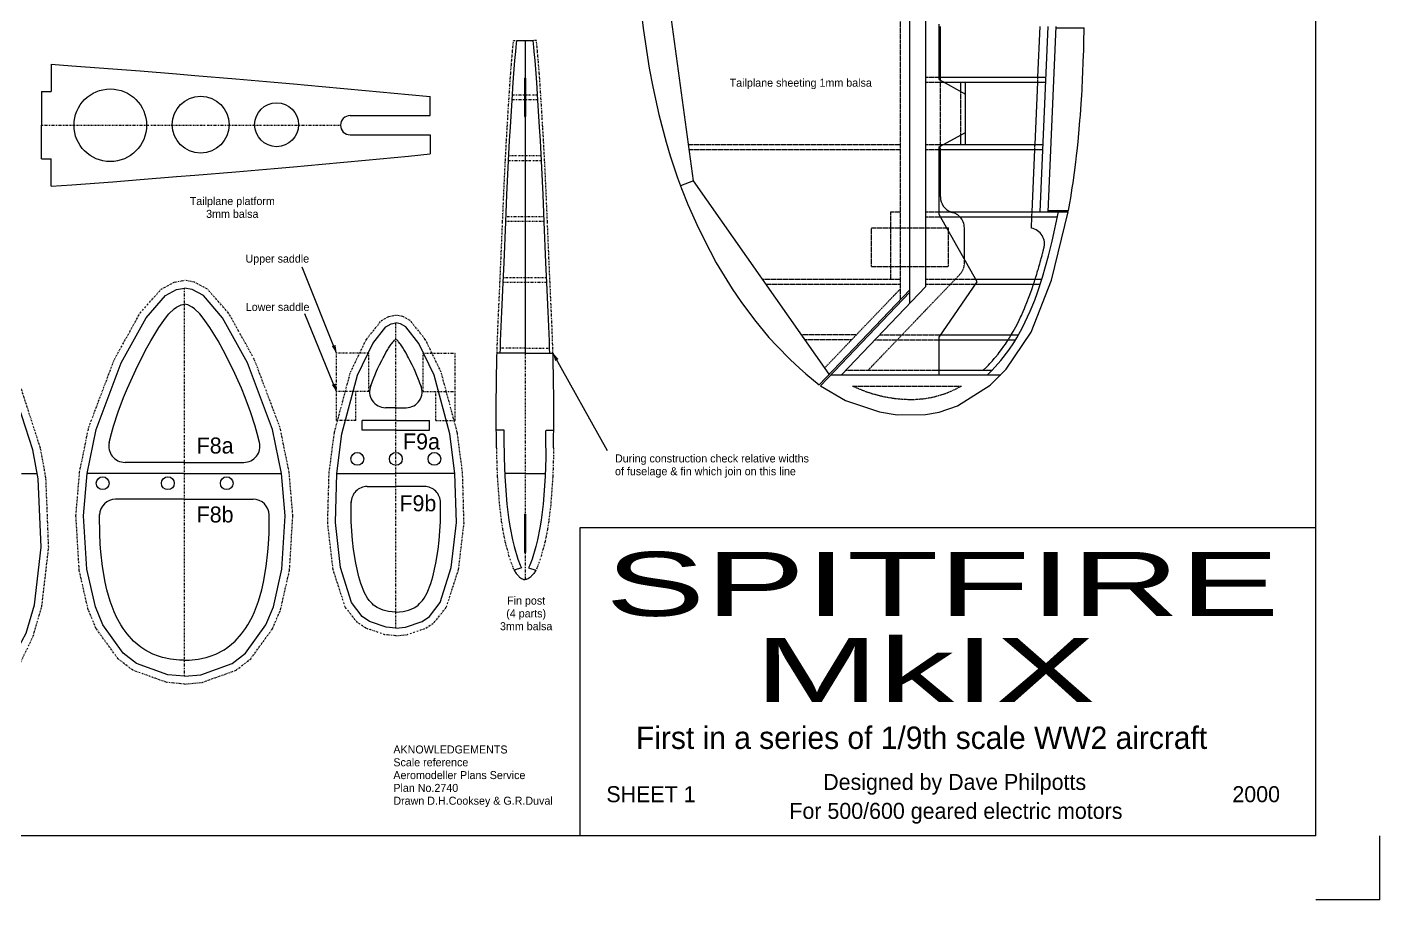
# Model space of a CAD drawing. Extents: x -1638 to 412, y -412 to 1290.
# Drawn here: x -872.1 to -449.5, y 449.2 to 721.7 of the extents above; entities that cross this region are included whole.
import ezdxf
from ezdxf.enums import TextEntityAlignment as Align

# ---------------------------------------------------------------- set-up
doc = ezdxf.new("R2010")
doc.units = 0
doc.linetypes.add('DASHDOT', pattern=[1, 0.5, -0.25, 0, -0.25])
doc.linetypes.add('HIDDEN', pattern=[0.375, 0.25, -0.125])
for name, color, linetype in [('2', 7, 'CONTINUOUS'), ('4', 7, 'CONTINUOUS'), ('6', 7, 'CONTINUOUS'), ('7', 7, 'CONTINUOUS'), ('8', 7, 'CONTINUOUS')]:
    doc.layers.add(name, color=color, linetype=linetype)
doc.styles.add('txt', font='TXT', dxfattribs={"height": 0.2})

# ---------------------------------------------------------------- blocks, each defined once
blk = doc.blocks.new('*D30')
at = {"layer": '7', "color": 215, "linetype": 'CONTINUOUS'}
blk.add_line((0, 0), (16.9754, -30.4377), dxfattribs=at)
blk.add_solid([(0.6719, -2.4878), (0, 0), (1.7635, -1.879)], dxfattribs=at)
blk = doc.blocks.new('*D100')
at = {"layer": '7', "color": 215, "linetype": 'CONTINUOUS'}
blk.add_line((0, 0), (-9.9006, 24.2471), dxfattribs=at)
blk.add_solid([(-0.3664, 2.5508), (0, 0), (-1.5237, 2.0782)], dxfattribs=at)
blk = doc.blocks.new('*D101')
at = {"layer": '7', "color": 215, "linetype": 'CONTINUOUS'}
blk.add_line((0, 0), (-10.7648, 26.7888), dxfattribs=at)
blk.add_solid([(-0.3522, 2.5528), (0, 0), (-1.5121, 2.0867)], dxfattribs=at)

msp = doc.modelspace()

# ---------------------------------------------------------------- linework, layer by layer
at = {"layer": '2', "color": 5, "linetype": 'CONTINUOUS'}
for p, q in [((-663.8838, 673.7334), (-678.2846, 778.474)), ((-596.2778, 635.4232), (-596.2794, 778.474)), ((-591.278, 640.6442), (-591.2794, 767.5796)), ((-587.1442, 705.2678), (-587.1442, 722.6347)), ((-586.7786, 706.0178), (-586.7788, 721.8847)), ((-556.2958, 706.0178), (-555.6064, 721.8847)), ((-555.6204, 663.9719), (-553.104, 721.8847)), ((-553.118, 663.9719), (-550.6016, 721.8847)), ((-550.619, 721.4847), (-541.8196, 721.4847)), ((-587.1442, 706.0178), (-553.7934, 706.0178)), ((-587.1442, 705.2678), (-578.9238, 700.6978)), ((-585.795, 704.5178), (-553.8586, 704.5178)), ((-580.4238, 701.5317), (-580.4238, 704.5178)), ((-578.9238, 684.9949), (-578.9238, 704.5178)), ((-557.2094, 684.9949), (-556.361, 704.5178)), ((-587.1442, 684.2449), (-578.9238, 688.815)), ((-585.795, 684.9949), (-554.7068, 684.9949)), ((-580.4238, 684.9949), (-580.4238, 687.9811)), ((-587.1442, 663.2219), (-587.1442, 684.2449)), ((-587.1442, 683.4949), (-554.772, 683.4949)), ((-586.7782, 668.6542), (-586.7784, 683.4949)), ((-558.1226, 663.9719), (-557.2746, 683.4949)), ((-663.8838, 673.7334), (-667.97, 672.1294)), ((-621.4966, 613.2816), (-663.8838, 673.7334)), ((-587.1442, 663.9719), (-546.841, 663.9719)), ((-553.1006, 664.3719), (-546.767, 664.3719)), ((-575.2704, 642.199), (-587.1442, 663.2219)), ((-586.7206, 662.4719), (-550.1816, 662.4719)), ((-558.3434, 658.8906), (-558.1878, 662.4719)), ((-584.7438, 658.9719), (-584.2782, 658.9719)), ((-584.2782, 658.1475), (-584.2782, 658.9719)), ((-579.278, 649.2946), (-579.2782, 658.972)), ((-575.694, 642.949), (-555.0832, 642.949)), ((-624.617, 610.0231), (-596.2778, 639.616)), ((-624.2042, 609.7313), (-596.2778, 638.8931)), ((-617.6422, 613.1137), (-591.278, 640.6442)), ((-587.1442, 624.8321), (-575.2704, 642.199)), ((-575.7832, 641.449), (-555.562, 641.449)), ((-586.6314, 625.5821), (-562.3268, 625.5821)), ((-587.1442, 613.1137), (-587.1442, 624.8321)), ((-587.1442, 624.0821), (-563.2096, 624.0821)), ((-620.9652, 613.1137), (-567.8902, 613.1137)), ((-587.1442, 614.6137), (-570.5214, 614.6137))]:
    msp.add_line(p, q, dxfattribs=at)
at = {"layer": '2', "color": 202, "linetype": 'HIDDEN'}
for p, q in [((-599.2778, 636.4833), (-599.2794, 778.474)), ((-591.2786, 706.0178), (-587.1442, 706.0178)), ((-586.7784, 683.4949), (-586.7788, 706.0178)), ((-556.361, 704.5178), (-556.2958, 706.0178)), ((-591.2786, 704.5178), (-585.795, 704.5178)), ((-580.4238, 687.9811), (-580.4238, 701.5317)), ((-665.4322, 684.9949), (-599.2784, 684.9949)), ((-591.2784, 684.9949), (-585.795, 684.9949)), ((-557.2746, 683.4949), (-557.2094, 684.9949)), ((-665.226, 683.4949), (-599.2784, 683.4949)), ((-591.2784, 683.4949), (-587.1442, 683.4949)), ((-602.278, 642.949), (-602.2782, 663.9719)), ((-602.2782, 663.9719), (-599.2782, 663.9719)), ((-591.2782, 663.9719), (-587.1442, 663.9719)), ((-558.1878, 662.4719), (-558.1226, 663.9719)), ((-591.2782, 662.4719), (-586.7206, 662.4719)), ((-608.278, 646.9719), (-608.278, 658.9719)), ((-608.278, 658.9719), (-602.2782, 658.9719)), ((-602.2782, 658.9719), (-584.7438, 658.9719)), ((-584.278, 646.9719), (-584.2782, 658.1475)), ((-608.278, 646.9719), (-602.278, 646.9719)), ((-602.278, 646.9719), (-584.278, 646.9719)), ((-579.278, 647.9541), (-579.278, 649.2945)), ((-642.2986, 642.949), (-599.2778, 642.949)), ((-609.2826, 614.6137), (-580.6668, 644.4958)), ((-591.278, 642.949), (-575.694, 642.949)), ((-641.2468, 641.449), (-599.2778, 641.449)), ((-622.9012, 615.2848), (-599.2778, 639.9532)), ((-591.278, 641.449), (-575.7832, 641.449)), ((-613.0402, 625.5821), (-630.1214, 625.5821)), ((-605.702, 625.5821), (-586.6314, 625.5821)), ((-614.4766, 624.0821), (-629.0696, 624.0821)), ((-607.1384, 624.0821), (-587.1442, 624.0821)), ((-616.2056, 614.6137), (-587.1442, 614.6137)), ((-614.21, 609.6137), (-580.2088, 609.6137))]:
    msp.add_line(p, q, dxfattribs=at)
at = {"layer": '2', "color": 5, "linetype": 'CONTINUOUS'}
for points in [[(-681.064025, 732.871407), (-679.550327, 720.612697), (-677.701757, 708.874766), (-676.603849, 703.037741), (-674.700208, 694.341044), (-672.446036, 685.735136), (-671.172594, 681.473322), (-668.897236, 674.665769), (-667.655935, 671.29666), (-665.663719, 666.291068), (-662.380552, 658.902098), (-658.74092, 651.673489), (-656.786498, 648.125316), (-653.532577, 642.649585), (-651.820471, 639.963822), (-649.144071, 636.009668), (-644.881641, 630.268283), (-640.315309, 624.788423), (-637.915894, 622.158416), (-633.701766, 617.908898), (-630.770026, 615.193329), (-628.761692, 613.432415), (-624.617, 610.0231)], [(-546.767, 664.3719), (-546.342532, 666.748656), (-546.073438, 668.335814), (-545.567441, 671.515859), (-545.330034, 673.108461), (-544.885143, 676.298111), (-544.478473, 679.492739), (-544.227599, 681.624692), (-544.068994, 683.046776), (-543.771737, 685.892365), (-543.643012, 687.208212), (-543.401392, 689.84066), (-543.180099, 692.474058), (-543.0434, 694.230151), (-542.794749, 697.743431), (-542.62882, 700.37927), (-542.527472, 702.136877), (-542.345779, 705.652915), (-542.264878, 707.411306), (-542.121585, 710.92873), (-542.00112, 714.446878), (-541.932396, 716.792632), (-541.8198, 721.4847)], [(-624.2042, 609.7313), (-616.421585, 605.145076), (-605.81196, 601.532718), (-600.243317, 600.660797), (-591.456377, 600.718908), (-587.144167, 601.496019), (-581.433493, 603.44795), (-571.190559, 609.929603), (-566.233157, 614.858788), (-558.459502, 626.434023), (-552.038268, 642.652343), (-546.841, 663.9719)], [(-572.0818, 613.1137), (-570.611093, 614.523424), (-567.861743, 617.542917), (-565.362055, 620.799146), (-563.83049, 623.083711), (-562.868059, 624.651055), (-561.080824, 627.877846), (-558.705369, 632.952154), (-557.312592, 636.43796), (-556.455921, 638.798249), (-554.885502, 643.585014), (-552.970535, 650.282065), (-551.838445, 654.803258), (-549.8932, 663.9719)], [(-557.1774, 642.949), (-557.044847, 643.367696), (-556.957175, 643.647146), (-556.783415, 644.206771), (-556.685098, 644.526735), (-556.555007, 644.953813), (-556.490387, 645.167548), (-556.298226, 645.80954), (-556.171526, 646.238189), (-556.004333, 646.810531), (-555.921478, 647.097049), (-555.736854, 647.74256), (-555.615147, 648.173549), (-555.454573, 648.749006), (-555.375011, 649.037079), (-555.256572, 649.469618), (-555.100328, 650.047139), (-555.022921, 650.336241), (-554.945988, 650.625572), (-554.844145, 651.011701), (-554.793538, 651.204917), (-554.642965, 651.785172), (-554.54362, 652.172512), (-554.412442, 652.689592), (-554.3474, 652.9484)], [(-564.632, 625.5821), (-564.010316, 626.653169), (-563.607264, 627.37578), (-562.828279, 628.840313), (-562.157202, 630.179824), (-561.725244, 631.083004), (-561.443883, 631.689436), (-560.896467, 632.912171), (-560.498811, 633.837443), (-560.239618, 634.458008), (-559.734865, 635.707579), (-559.009949, 637.601456), (-558.546701, 638.875818), (-558.246187, 639.730131), (-557.6638, 641.449)], [(-573.3822, 614.6137), (-572.400053, 615.54492), (-571.761266, 616.184371), (-571.342463, 616.618718), (-570.521689, 617.506181), (-569.920744, 618.18773), (-569.527041, 618.649467), (-568.756155, 619.59009), (-568.378926, 620.068736), (-567.640781, 621.042098), (-566.924234, 622.036086), (-566.458445, 622.70973), (-566.153179, 623.163541), (-565.5552, 624.0821)]]:
    msp.add_lwpolyline(points, dxfattribs=at)
at = {"layer": '2', "color": 202, "linetype": 'HIDDEN'}
for points in [[(-557.6638, 641.449), (-557.590049, 641.672695), (-557.55386, 641.782921), (-557.500185, 641.947), (-557.464678, 642.055942), (-557.417504, 642.201188), (-557.393929, 642.273988), (-557.322939, 642.494061), (-557.275129, 642.642978), (-557.210361, 642.845557), (-557.1774, 642.949)], [(-565.5552, 624.0821), (-565.460309, 624.231911), (-565.413807, 624.305645), (-565.345024, 624.415116), (-565.277185, 624.523595), (-565.243541, 624.577589), (-565.18406, 624.673372), (-565.154433, 624.721239), (-565.110073, 624.793107), (-565.043568, 624.901302), (-564.999146, 624.973868), (-564.939664, 625.071405), (-564.909765, 625.120588), (-564.879732, 625.170096), (-564.839441, 625.236672), (-564.819175, 625.270227), (-564.757818, 625.372081), (-564.67446, 625.51106), (-564.632, 625.5821)], [(-614.21, 609.6137), (-610.105273, 607.919742), (-607.992565, 607.227755), (-604.766697, 606.392373), (-601.49253, 605.809565), (-599.844319, 605.616199), (-596.393931, 605.433144), (-594.672901, 605.460375), (-592.108044, 605.659694), (-589.575463, 606.059875), (-588.325581, 606.339048), (-585.533526, 607.173975), (-583.716885, 607.878072), (-582.528023, 608.40956), (-580.209, 609.6137)]]:
    msp.add_lwpolyline(points, dxfattribs=at)
at = {"layer": '2', "color": 5, "linetype": 'CONTINUOUS'}
for centre, start, end in [((-581.77825, 668.6543), 180, 249.468581), ((-584.278174, 658.9719), 0.000683, 44.427003), ((-559.24135, 653.9719), 343.537386, 79.654703)]:
    msp.add_arc(centre, 5, start, end, dxfattribs=at)
at = {"layer": '2', "color": 202, "linetype": 'HIDDEN'}
for centre, start, end in [((-581.77825, 668.6543), 249.468581, 255.745322), ((-584.278174, 658.9719), 44.427003, 75.745308), ((-584.277989, 647.953999), 316.240381, 0.001125)]:
    msp.add_arc(centre, 5, start, end, dxfattribs=at)
at = {"layer": '4', "color": 155, "linetype": 'DASHDOT'}
for p, q in [((-720.0982, 717.4815), (-719.0924, 717.4815)), ((-712.9734, 717.4815), (-713.9792, 717.4815)), ((-716.7358, 698.966), (-720.562, 698.966)), ((-716.7358, 700.466), (-720.4666, 700.466)), ((-712.6052, 700.466), (-716.3358, 700.466)), ((-712.5096, 698.966), (-716.3358, 698.966)), ((-711.481, 681.4505), (-721.5908, 681.4505)), ((-711.4026, 679.9505), (-721.669, 679.9505)), ((-710.5348, 660.935), (-722.537, 660.935)), ((-710.5982, 662.435), (-722.4734, 662.435)), ((-709.7842, 643.4195), (-723.2874, 643.4195)), ((-709.7164, 641.9195), (-723.3552, 641.9195)), ((-756.9644, 631.7331), (-756.805, 631.7331)), ((-716.5358, 621.4086), (-724.2252, 621.4086)), ((-716.5358, 621.4086), (-708.8466, 621.4086)), ((-775.3736, 598.8414), (-775.3736, 619.9086)), ((-765.3736, 619.9086), (-775.3736, 619.9086)), ((-765.3736, 607.875), (-765.3736, 619.9086)), ((-748.3956, 619.9086), (-738.3956, 619.9086)), ((-748.3956, 607.875), (-748.3956, 619.9086)), ((-738.3956, 598.8414), (-738.3956, 619.9086)), ((-765.3736, 607.875), (-775.3736, 607.875)), ((-769.3736, 598.8414), (-769.3736, 607.875)), ((-748.3956, 607.875), (-738.3956, 607.875)), ((-744.3956, 598.8414), (-744.3956, 607.875)), ((-769.3736, 598.8414), (-775.3736, 598.8414)), ((-744.3956, 598.8414), (-738.3956, 598.8414))]:
    msp.add_line(p, q, dxfattribs=at)
at = {"layer": '4', "color": 5, "linetype": 'CONTINUOUS'}
for p, q in [((-719.0924, 717.4815), (-713.9792, 717.4815)), ((-716.5358, 717.4815), (-716.5358, 705.716)), ((-864.5396, 710.1018), (-864.5396, 701.5356)), ((-716.7358, 705.716), (-716.3358, 705.716)), ((-716.7358, 705.716), (-716.7358, 693.716)), ((-716.3358, 705.716), (-716.3358, 693.716)), ((-867.5396, 701.5356), (-867.5398, 691.0356)), ((-867.5396, 701.5356), (-864.5396, 701.5356)), ((-746.1696, 694.0356), (-746.1696, 699.9948)), ((-771.1696, 694.0356), (-746.1696, 694.0356)), ((-716.7358, 693.716), (-716.3358, 693.716)), ((-716.5358, 693.716), (-716.5358, 619.9086)), ((-867.5396, 680.5356), (-867.5398, 691.0356)), ((-771.1696, 688.0356), (-746.1696, 688.0356)), ((-746.1696, 688.0356), (-746.1696, 682.0764)), ((-867.5396, 680.5356), (-864.5396, 680.5356)), ((-864.5396, 671.9694), (-864.5396, 680.5356)), ((-716.5358, 619.9086), (-725.2708, 619.9086)), ((-716.5358, 619.9086), (-707.8008, 619.9086)), ((-756.8846, 602.8414), (-760.1006, 602.8414)), ((-756.8846, 602.8414), (-753.6688, 602.8414)), ((-756.8846, 598.8414), (-767.3846, 598.8414)), ((-767.3846, 595.8414), (-767.3846, 598.8414)), ((-756.8846, 598.8414), (-746.3846, 598.8414)), ((-746.3846, 595.8414), (-746.3846, 598.8414)), ((-756.8846, 595.8414), (-767.3846, 595.8414)), ((-756.8846, 595.8414), (-746.3846, 595.8414)), ((-723.095, 595.8414), (-725.495, 595.8414)), ((-709.9766, 595.8414), (-707.5766, 595.8414)), ((-822.9444, 585.7817), (-841.4956, 585.7817)), ((-822.9444, 585.7817), (-804.3934, 585.7817)), ((-873.8652, 582.2735), (-868.8092, 582.2735)), ((-822.9444, 582.2735), (-853.2822, 582.2735)), ((-822.9444, 582.2735), (-792.6066, 582.2735)), ((-775.343, 582.2735), (-756.8846, 582.2735)), ((-738.4262, 582.2735), (-756.8846, 582.2735)), ((-716.5358, 582.2735), (-722.859, 582.2735)), ((-716.5358, 582.2735), (-710.2128, 582.2735)), ((-765.825, 578.2735), (-756.8846, 578.2735)), ((-747.9442, 578.2735), (-756.8846, 578.2735)), ((-822.9444, 574.2817), (-844.4234, 574.2817)), ((-822.9444, 574.2817), (-801.4654, 574.2817)), ((-716.7358, 569.612), (-716.3358, 569.612)), ((-716.7358, 569.612), (-716.7358, 557.612)), ((-716.3358, 569.612), (-716.3358, 557.612)), ((-716.7358, 557.612), (-716.3358, 557.612)), ((-717.5874, 552.8431), (-719.8964, 552.1066)), ((-715.4844, 552.8431), (-713.1752, 552.1066))]:
    msp.add_line(p, q, dxfattribs=at)
at = {"layer": '4', "color": 166, "linetype": 'DASHDOT'}
for p, q in [((-867.5398, 691.0356), (-774.1696, 691.0356)), ((-822.9444, 518.9907), (-822.9444, 640.1882)), ((-756.8846, 534.0612), (-756.8846, 629.3344)), ((-716.5358, 619.9086), (-716.5358, 569.612)), ((-716.5358, 557.612), (-716.5358, 549.1879))]:
    msp.add_line(p, q, dxfattribs=at)
at = {"layer": '4', "color": 155, "linetype": 'DASHDOT'}
for points in [[(-725.2708, 619.9086), (-725.225595, 621.408559), (-725.149379, 623.688066), (-724.97384, 628.24651), (-724.776198, 632.8044), (-724.356378, 641.919488), (-724.075331, 648.257738), (-723.537833, 660.935), (-723.173207, 669.387524), (-722.980636, 673.613261), (-722.670313, 679.950508), (-722.327626, 686.289828), (-722.083029, 690.515296), (-721.564062, 698.966006), (-721.204853, 704.459398), (-721.009898, 707.20491), (-720.798757, 709.948831), (-720.68572, 711.320007), (-720.441926, 714.060413), (-720.310052, 715.429494), (-720.0982, 717.4815)], [(-707.8008, 619.9086), (-707.84603, 621.408559), (-707.922299, 623.688066), (-708.097907, 628.24651), (-708.295581, 632.8044), (-708.715385, 641.919488), (-708.996391, 648.257738), (-709.5338, 660.935), (-709.898401, 669.387524), (-710.090976, 673.613261), (-710.401321, 679.950508), (-710.74405, 686.289828), (-710.98868, 690.515296), (-711.507706, 698.966006), (-711.86693, 704.459398), (-712.061879, 707.20491), (-712.386019, 711.320007), (-712.629765, 714.060413), (-712.761607, 715.429494), (-712.9734, 717.4815)], [(-908.0014, 503.546), (-899.421337, 504.81081), (-887.730269, 509.404614), (-882.607438, 512.931674), (-877.344939, 518.376633), (-874.487568, 522.51942), (-870.166638, 531.530281), (-867.492064, 540.664405), (-865.340953, 559.23527), (-866.197133, 580.957058), (-867.904777, 590.258004), (-873.754027, 608.307092), (-886.007472, 631.6424), (-891.996048, 640.435425), (-895.772159, 644.493208), (-902.697542, 649.04152), (-908.0154, 650.0857)], [(-822.955, 516.5907), (-828.450088, 517.078704), (-839.073878, 520.906171), (-843.660652, 524.473526), (-850.49076, 533.856891), (-852.990105, 539.787118), (-855.793797, 552.108815), (-856.825324, 569.167096), (-855.679904, 582.677217), (-852.833664, 596.671208), (-844.807973, 617.93243), (-836.772857, 632.404886), (-830.186538, 639.859083), (-826.102212, 642.012419), (-823.09, 642.5838)], [(-822.9338, 516.5907), (-817.438901, 517.078704), (-806.815002, 520.906171), (-802.228224, 524.473526), (-795.398167, 533.856891), (-792.898811, 539.787118), (-790.095074, 552.108815), (-789.063609, 569.167096), (-790.208928, 582.677217), (-793.055157, 596.671208), (-801.081001, 617.93243), (-809.116143, 632.404886), (-815.702462, 639.859083), (-819.786714, 642.012419), (-822.799, 642.5838)], [(-756.9054, 531.6613), (-760.292833, 531.981102), (-766.249625, 534.016752), (-768.867522, 535.776617), (-772.669958, 540.544634), (-776.488893, 552.358304), (-778.178715, 566.866797), (-777.73342, 582.475243), (-776.078964, 595.122954), (-771.05262, 613.913879), (-766.091081, 624.195106), (-761.378556, 630.04017), (-759.08393, 631.320643), (-756.9644, 631.7331)], [(-756.864, 531.6613), (-753.476373, 531.981102), (-747.519649, 534.016752), (-744.901786, 535.776617), (-741.099363, 540.544634), (-737.280344, 552.358304), (-735.590485, 566.866797), (-736.035817, 582.475243), (-737.690387, 595.122954), (-742.71678, 613.913879), (-747.678319, 624.195106), (-752.390844, 630.04017), (-754.685404, 631.320643), (-756.805, 631.7331)], [(-725.4304, 590.2733), (-725.437578, 590.760917), (-725.44106, 591.00474), (-725.446147, 591.370514), (-725.453473, 591.919313), (-725.460433, 592.468352), (-725.463775, 592.742988), (-725.470183, 593.292543), (-725.473249, 593.567485), (-725.477674, 593.98013), (-725.48325, 594.530814), (-725.485898, 594.80639), (-725.489697, 595.220076), (-725.493285, 595.63418), (-725.495, 595.8414)], [(-707.6412, 590.2733), (-707.634066, 590.760917), (-707.6306, 591.00474), (-707.62553, 591.370514), (-707.618215, 591.919313), (-707.611254, 592.468352), (-707.607907, 592.742988), (-707.601485, 593.292543), (-707.59841, 593.567485), (-707.59397, 593.98013), (-707.588375, 594.530814), (-707.585718, 594.80639), (-707.58191, 595.220076), (-707.578316, 595.63418), (-707.5766, 595.8414)], [(-725.4304, 590.2733), (-725.409754, 587.261977), (-725.21262, 581.246621), (-724.554986, 572.517634), (-723.943092, 567.416535), (-723.544336, 564.875408), (-722.790738, 561.078498), (-721.647333, 556.746548), (-720.963986, 554.637041), (-720.306556, 552.932744), (-719.8964, 552.1066)], [(-707.6412, 590.2733), (-707.661959, 587.261977), (-707.859028, 581.246621), (-708.516642, 572.517634), (-709.128605, 567.416535), (-709.527401, 564.875408), (-710.281043, 561.078498), (-711.424466, 556.746548), (-712.107814, 554.637041), (-712.765185, 552.932744), (-713.1752, 552.1066)]]:
    msp.add_lwpolyline(points, dxfattribs=at)
at = {"layer": '4', "color": 5, "linetype": 'CONTINUOUS'}
for points in [[(-724.2704, 619.9086), (-724.22592, 621.381958), (-724.149718, 623.658747), (-723.974266, 628.212435), (-723.77676, 632.766502), (-723.357224, 641.87688), (-723.076288, 648.214077), (-722.538899, 660.890699), (-722.174398, 669.340838), (-721.981909, 673.564723), (-721.671727, 679.898674), (-721.329209, 686.234153), (-721.084777, 690.456329), (-720.566383, 698.897163), (-720.205502, 704.414754), (-720.009591, 707.171223), (-719.797335, 709.925298), (-719.683662, 711.30124), (-719.438401, 714.050539), (-719.305682, 715.423738), (-719.0924, 717.4815)], [(-708.8012, 619.9086), (-708.845681, 621.381958), (-708.921888, 623.658747), (-709.097366, 628.212435), (-709.294913, 632.766502), (-709.714532, 641.87688), (-709.995499, 648.214077), (-710.532901, 660.890699), (-710.897399, 669.340838), (-711.089881, 673.564723), (-711.400039, 679.898674), (-711.742515, 686.234153), (-711.986914, 690.456329), (-712.505249, 698.897163), (-712.866109, 704.414754), (-713.062014, 707.171223), (-713.274268, 709.925298), (-713.387939, 711.30124), (-713.633199, 714.050539), (-713.765918, 715.423738), (-713.9792, 717.4815)], [(-864.5396, 710.1018), (-858.127292, 709.628327), (-849.578663, 708.983946), (-845.304826, 708.656147), (-836.758108, 707.989335), (-825.364468, 707.076991), (-819.668497, 706.610851), (-806.854634, 705.537737), (-794.862359, 704.502725), (-788.867165, 703.974164), (-779.875551, 703.167502), (-766.390783, 701.926411), (-752.909198, 700.648001), (-746.1696, 699.9948)], [(-864.5396, 671.9694), (-858.127292, 672.442873), (-849.578663, 673.087254), (-845.304826, 673.415053), (-836.758108, 674.081865), (-825.364468, 674.994209), (-819.668497, 675.460349), (-806.854634, 676.533463), (-794.862359, 677.568475), (-788.867165, 678.097036), (-779.875551, 678.903698), (-766.390783, 680.144789), (-752.909198, 681.423199), (-746.1696, 682.0764)], [(-908.1288, 505.9426), (-899.952981, 507.141588), (-888.93071, 511.466016), (-884.112645, 514.792121), (-879.151977, 519.943538), (-872.351043, 532.479316), (-869.800675, 541.275793), (-867.731463, 559.341615), (-868.571873, 580.623005), (-870.242053, 589.731491), (-875.976995, 607.411517), (-887.991795, 630.293913), (-893.751935, 638.799986), (-897.269025, 642.626686), (-903.470125, 646.772787), (-908.1288, 647.6884)], [(-822.9444, 518.9907), (-828.075417, 519.442289), (-837.859195, 522.965782), (-842.084969, 526.26529), (-848.419895, 535.03313), (-850.763445, 540.653785), (-853.432231, 552.49334), (-854.427412, 569.114327), (-853.305134, 582.341725), (-850.516547, 596.051422), (-842.649128, 616.8912), (-834.869564, 630.947307), (-828.864934, 637.862602), (-825.413439, 639.719191), (-822.9444, 640.1882)], [(-822.9444, 518.9907), (-817.813383, 519.442289), (-808.029623, 522.965782), (-803.803889, 526.26529), (-797.469062, 535.03313), (-795.125543, 540.653785), (-792.456769, 552.49334), (-791.461546, 569.114327), (-792.583725, 582.341725), (-795.372377, 596.051422), (-803.239752, 616.8912), (-811.019352, 630.947307), (-817.023874, 637.862602), (-820.475435, 639.719191), (-822.9444, 640.1882)], [(-846.396, 591.9992), (-845.689002, 594.760196), (-845.039662, 597.040502), (-843.582476, 601.556581), (-841.933272, 606.01082), (-840.738579, 608.9445), (-838.151576, 614.721969), (-835.096267, 620.801024), (-833.470099, 623.727491), (-830.904359, 627.91073), (-828.846726, 630.831138), (-827.776732, 632.115826), (-826.111811, 633.703328), (-825.379803, 634.227633), (-823.978521, 634.941645), (-822.9444, 635.173)], [(-799.4928, 591.9992), (-800.199798, 594.760196), (-800.849138, 597.040502), (-802.306324, 601.556581), (-803.955528, 606.01082), (-805.150221, 608.9445), (-807.737224, 614.721969), (-810.792533, 620.801024), (-812.418701, 623.727491), (-814.984441, 627.91073), (-817.042081, 630.831138), (-818.112093, 632.115826), (-819.777074, 633.703328), (-820.509122, 634.227633), (-821.91047, 634.941645), (-822.9444, 635.173)], [(-756.8846, 534.0612), (-759.917426, 534.342974), (-765.120946, 536.124038), (-767.392324, 537.689899), (-770.724481, 542.015522), (-774.180976, 552.982533), (-775.78265, 566.968753), (-775.343042, 582.273503), (-773.718982, 594.698474), (-768.827563, 613.019503), (-764.10434, 622.850507), (-760.049237, 628.048656), (-758.327091, 629.049559), (-756.8846, 629.3344)], [(-756.8846, 534.0612), (-753.851774, 534.342974), (-748.648254, 536.124038), (-746.376876, 537.689899), (-743.044721, 542.015522), (-739.588259, 552.982533), (-737.986682, 566.968753), (-738.426221, 582.273503), (-740.050346, 594.698474), (-744.941722, 613.019503), (-749.664976, 622.850507), (-753.720068, 628.048656), (-755.442296, 629.049559), (-756.8846, 629.3344)], [(-764.8732, 609.3303), (-764.424842, 610.550557), (-764.192164, 611.156242), (-763.773068, 612.204288), (-763.484641, 612.896949), (-762.888091, 614.265541), (-762.580843, 614.940474), (-761.950596, 616.269117), (-761.302267, 617.566139), (-760.861734, 618.411281), (-760.56496, 618.965332), (-759.965391, 620.049351), (-759.42105, 620.991243), (-759.148869, 621.442231), (-758.742618, 622.083092), (-758.340958, 622.669825), (-758.142612, 622.938891), (-757.752411, 623.420417), (-757.561165, 623.629675), (-757.279974, 623.89968), (-757.133936, 624.020942), (-756.8846, 624.2087)], [(-748.8962, 609.3303), (-749.344526, 610.550557), (-749.577177, 611.156242), (-749.996231, 612.204288), (-750.284635, 612.896949), (-750.881154, 614.265541), (-751.188391, 614.940474), (-751.818629, 616.269117), (-752.466963, 617.566139), (-752.907505, 618.411281), (-753.204289, 618.965332), (-753.803882, 620.049351), (-754.348252, 620.991243), (-754.620448, 621.442231), (-755.026722, 622.083092), (-755.428403, 622.669825), (-755.626759, 622.938891), (-756.016976, 623.420417), (-756.208227, 623.629675), (-756.489424, 623.89968), (-756.635456, 624.020942), (-756.8846, 624.2087)], [(-725.495, 595.8414), (-725.505197, 597.250562), (-725.509321, 597.955119), (-725.514266, 599.011923), (-725.518849, 600.59706), (-725.519955, 602.182111), (-725.519179, 602.974605), (-725.514917, 604.559525), (-725.511411, 605.351952), (-725.504404, 606.540551), (-725.491744, 608.125269), (-725.48397, 608.917593), (-725.470475, 610.106036), (-725.454748, 611.294425), (-725.446037, 611.8886), (-725.420005, 613.472999), (-725.40544, 614.265162), (-725.38163, 615.453361), (-725.355433, 616.641503), (-725.341429, 617.235553), (-725.311586, 618.42361), (-725.295739, 619.017617), (-725.2708, 619.9086)], [(-707.5766, 595.8414), (-707.566434, 597.250562), (-707.562323, 597.955119), (-707.557393, 599.011923), (-707.552827, 600.59706), (-707.551731, 602.182111), (-707.552509, 602.974605), (-707.556771, 604.559525), (-707.560276, 605.351952), (-707.567279, 606.540551), (-707.579929, 608.125269), (-707.587698, 608.917593), (-707.601184, 610.106036), (-707.616901, 611.294425), (-707.625607, 611.8886), (-707.651627, 613.472999), (-707.666185, 614.265162), (-707.689986, 615.453361), (-707.716176, 616.641503), (-707.730178, 617.235553), (-707.760016, 618.42361), (-707.775862, 619.017617), (-707.8008, 619.9086)], [(-723.0308, 590.3092), (-723.03793, 590.795079), (-723.04139, 591.038003), (-723.046449, 591.40237), (-723.053737, 591.948879), (-723.060665, 592.495339), (-723.063992, 592.768551), (-723.07037, 593.314939), (-723.073421, 593.588116), (-723.077822, 593.997859), (-723.083363, 594.544145), (-723.085991, 594.817271), (-723.089756, 595.22694), (-723.093306, 595.636586), (-723.095, 595.8414)], [(-710.041, 590.3092), (-710.03387, 590.795079), (-710.030409, 591.038003), (-710.02535, 591.40237), (-710.018057, 591.948879), (-710.011123, 592.495339), (-710.007791, 592.768551), (-710.001398, 593.314939), (-709.998338, 593.588116), (-709.993919, 593.997859), (-709.988348, 594.544145), (-709.9857, 594.817271), (-709.981903, 595.22694), (-709.978315, 595.636586), (-709.9766, 595.8414)], [(-723.0304, 590.2691), (-723.010009, 587.293403), (-722.815801, 581.363944), (-722.169446, 572.772476), (-721.572746, 567.786223), (-721.18587, 565.314664), (-720.457466, 561.636674), (-719.944771, 559.539479), (-718.757568, 555.579299), (-718.011357, 553.652319), (-717.5874, 552.8431)], [(-710.0412, 590.2691), (-710.061592, 587.293403), (-710.25583, 581.363944), (-710.902309, 572.772476), (-711.499041, 567.786223), (-711.885908, 565.314664), (-712.614267, 561.636674), (-713.126919, 559.539479), (-714.314045, 555.579299), (-715.060302, 553.652319), (-715.4844, 552.8431)], [(-756.8416, 539.061), (-759.135436, 539.263564), (-760.819882, 539.664869), (-761.624133, 539.954069), (-762.769646, 540.514219), (-763.827824, 541.242698), (-764.319138, 541.675936), (-765.198571, 542.656626), (-765.729967, 543.402008), (-766.671561, 545.07995), (-767.8161, 547.95602), (-768.427893, 550.028226), (-769.37287, 554.283132), (-770.080991, 558.621877), (-770.415046, 561.450445), (-770.79068, 567.181236), (-770.8192, 573.5157)], [(-756.9278, 539.061), (-754.633964, 539.263564), (-752.949518, 539.664869), (-752.145267, 539.954069), (-750.999754, 540.514219), (-749.941576, 541.242698), (-749.450262, 541.675936), (-748.570829, 542.656626), (-748.039433, 543.402008), (-747.097839, 545.07995), (-745.9533, 547.95602), (-745.341507, 550.028226), (-744.39653, 554.283132), (-743.688405, 558.621877), (-743.354338, 561.450445), (-742.978627, 567.181236), (-742.9502, 573.5157)], [(-822.9224, 523.9907), (-824.419676, 524.038292), (-827.295083, 524.366452), (-829.798817, 524.910812), (-831.020399, 525.275925), (-832.801897, 525.948143), (-835.328758, 527.25661), (-836.545907, 528.076964), (-838.802355, 529.998112), (-840.817647, 532.244903), (-842.024815, 533.895066), (-842.768152, 535.052798), (-844.105456, 537.483673), (-844.853462, 539.098867), (-846.124339, 542.459406), (-847.129861, 545.966839), (-847.673429, 548.370949), (-848.512015, 553.294511), (-849.045718, 557.895245), (-849.231836, 560.21761), (-849.407476, 563.72127), (-849.431757, 569.004484), (-849.4198, 569.4706)], [(-822.9666, 523.9907), (-821.469183, 524.038292), (-818.593728, 524.366452), (-816.090023, 524.910812), (-814.868459, 525.275925), (-813.08699, 525.948143), (-810.560162, 527.25661), (-809.34302, 528.076964), (-807.086568, 529.998112), (-805.071255, 532.244903), (-803.864067, 533.895066), (-803.120717, 535.052798), (-801.783388, 537.483673), (-801.035368, 539.098867), (-799.764474, 542.459406), (-798.758943, 545.966839), (-798.215372, 548.370949), (-797.376785, 553.294511), (-796.843082, 557.895245), (-796.656964, 560.21761), (-796.481324, 563.72127), (-796.457043, 569.004484), (-796.469, 569.4706)], [(-719.8964, 552.1066), (-719.632322, 551.658118), (-719.488893, 551.437089), (-719.258013, 551.109888), (-719.006653, 550.788246), (-718.872731, 550.629632), (-718.607332, 550.338689), (-718.467847, 550.197991), (-718.251047, 549.996014), (-717.910966, 549.720827), (-717.675915, 549.561319), (-717.5563, 549.490147), (-717.374649, 549.395427), (-717.129002, 549.294045), (-717.005009, 549.255079), (-716.817941, 549.212595), (-716.629988, 549.190666), (-716.535823, 549.1879), (-716.5358, 549.1879)], [(-713.1754, 552.1066), (-713.439478, 551.658118), (-713.582907, 551.437089), (-713.813787, 551.109888), (-714.065147, 550.788246), (-714.199069, 550.629632), (-714.464468, 550.338689), (-714.603951, 550.197991), (-714.820748, 549.996014), (-715.160817, 549.720827), (-715.395853, 549.561319), (-715.515458, 549.490147), (-715.697092, 549.395427), (-715.942708, 549.294045), (-716.066683, 549.255079), (-716.253718, 549.212595), (-716.441633, 549.190666), (-716.535777, 549.1879), (-716.5358, 549.1879)]]:
    msp.add_lwpolyline(points, dxfattribs=at)
for centre, radius in [((-846.08855, 691.0356), 11.332058), ((-817.87685, 691.2114), 8.879605), ((-794.13115, 691.2114), 6.869216), ((-768.93665, 586.8775), 2), ((-756.88465, 586.8775), 2), ((-756.88465, 586.8775), 2), ((-744.83265, 586.8775), 2), ((-848.45735, 579.2817), 2), ((-828.11185, 579.2817), 2), ((-809.70775, 579.2817), 2)]:
    msp.add_circle(centre, radius, dxfattribs=at)
for centre, radius, start, end in [((-771.16955, 691.0356), 3, 90, 270), ((-760.10055, 607.8414), 5, 157.563942, 270.000047), ((-753.66875, 607.8414), 5, 269.999953, 22.436058), ((-841.517098, 590.804662), 5.023009, 166.244842, 270.245789), ((-804.371802, 590.804662), 5.023009, 269.754211, 13.755158), ((-765.82505, 573.2735), 5, 90, 180.577156), ((-747.94425, 573.2735), 5, 359.422844, 90), ((-844.42345, 569.2817), 5, 89.999853, 179.024347), ((-801.46545, 569.2817), 5, 0.975653, 90.000147)]:
    msp.add_arc(centre, radius, start, end, dxfattribs=at)
at = {"layer": '6', "color": 202, "linetype": 'CONTINUOUS'}
for p, q in [((-469.4576, 469.1819), (-469.4576, 1270.1819)), ((-469.4018, 565.3133), (-699.3988, 565.3133)), ((-699.3988, 565.3133), (-699.3988, 469.1819)), ((-469.4576, 469.1819), (-1618.4576, 469.1819)), ((-449.4576, 449.1819), (-449.4576, 469.1819)), ((-449.4576, 449.1819), (-469.4576, 449.1819))]:
    msp.add_line(p, q, dxfattribs=at)

# ---------------------------------------------------------------- block references
at = {"layer": '7', "color": 215, "linetype": 'CONTINUOUS'}
for name, p in [('*D101', (-775.3736, 619.9086)), ('*D100', (-775.3736, 607.875)), ('*D30', (-707.8008, 619.9086))]:
    msp.add_blockref(name, p, dxfattribs=at)

# ---------------------------------------------------------------- texts
at = {"layer": '8', "color": 250, "linetype": 'CONTINUOUS', "style": 'txt'}
for s, height, p in [('Tailplane sheeting 1mm balsa', 2.5, (-652.5968, 705.5678)), ('Upper saddle', 2.5, (-803.8542, 650.6488)), ('Lower saddle', 2.5, (-803.7634, 635.5518)), ('During construction check relative widths', 2.5, (-688.4196, 588.2677)), ('of fuselage & fin which join on this line', 2.5, (-688.4196, 584.2676)), ('First in a series of 1/9th scale WW2 aircraft', 7, (-681.8622, 503.3224)), ('AKNOWLEDGEMENTS', 2.5, (-757.6603, 497.4024)), ('Scale reference', 2.5, (-757.6603, 493.4023)), ('Aeromodeller Plans Service', 2.5, (-757.6603, 489.4023)), ('Plan No.2740', 2.5, (-757.6603, 485.4023)), ('Drawn D.H.Cooksey & G.R.Duval', 2.5, (-757.6603, 481.4023))]:
    msp.add_text(s, height=height, dxfattribs=at).set_placement(p, align=Align.TOP_LEFT)
for s, p in [('Tailplane platform', (-807.9748, 666.1143)), ('3mm balsa', (-807.9748, 662.1143))]:
    msp.add_text(s, height=2.5, dxfattribs=at).set_placement(p, align=Align.CENTER)
for s, p in [('F8a', (-819.1102, 591.0464)), ('F9a', (-754.631, 592.3172)), ('F9b', (-755.7638, 573.0104)), ('F8b', (-819.1102, 569.5145))]:
    msp.add_text(s, height=5, dxfattribs=at).set_placement(p, align=Align.MIDDLE_LEFT)
at = {"layer": '8', "color": 250, "linetype": 'CONTINUOUS', "style": 'txt', "width": 1.75}
for s, p in [('SPITFIRE', (-691.4442, 537.8381)), ('MkIX', (-644.9163, 510.9827))]:
    msp.add_text(s, height=20, dxfattribs=at).set_placement(p)
at = {"layer": '8', "color": 250, "linetype": 'CONTINUOUS', "style": 'txt'}
for s, p in [('Fin post', (-716.1722, 543.886)), ('(4 parts)', (-716.1722, 539.8859)), ('3mm balsa', (-716.1722, 535.8859))]:
    msp.add_text(s, height=2.5, dxfattribs=at).set_placement(p, align=Align.TOP_CENTER)
for s, p in [('Designed by Dave Philpotts', (-623.384, 483.5161)), ('SHEET 1', (-691.1204, 479.6938)), ('2000', (-495.5532, 479.6938)), ('For 500/600 geared electric motors', (-633.9482, 474.4817))]:
    msp.add_text(s, height=5, dxfattribs=at).set_placement(p)

doc.saveas('drawing.dxf')
